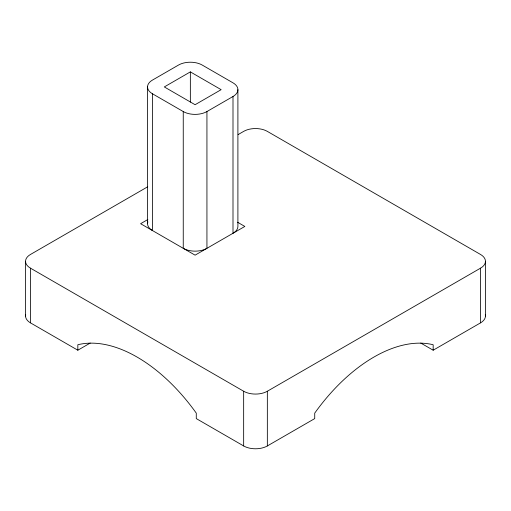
<?xml version="1.0" encoding="UTF-8"?>
<svg xmlns="http://www.w3.org/2000/svg" width="511" height="511" viewBox="0 0 511 511"><rect width="100%" height="100%" fill="white"/><g stroke="black" fill="none" stroke-linecap="round" stroke-linejoin="round"><path stroke-width="0.77" d="M190.354 71.891L164.299 86.934L195.093 104.717L221.148 89.668L190.354 71.891L190.354 102.104M152.45 93.775L183.251 111.551A16.748 9.671 0 0 0 206.936 111.551L232.997 96.509A16.748 9.671 0 0 0 232.997 82.833L202.203 65.05A16.748 9.671 0 0 0 178.511 65.05L152.45 80.093A16.748 9.671 0 0 0 152.45 93.775L152.45 230.538A16.748 9.671 0 0 1 147.871 221.812M147.749 186.758L30.456 254.478A16.748 9.671 0 0 0 30.456 268.154L30.456 322.856L77.832 350.214L90.23 343.053M238.139 134.572L243.658 131.384A16.748 9.671 0 0 1 267.342 131.384L480.544 254.478A16.748 9.671 0 0 1 480.544 268.154L480.544 322.856L433.168 350.214L420.77 343.053M147.845 219.526L140.608 223.703L195.093 255.161L244.839 226.437L237.602 222.259M30.456 268.154L243.658 391.241A16.748 9.671 0 0 0 267.342 391.241L480.544 268.154M77.832 350.214L77.832 344.74A144.262 83.293 60 0 1 196.275 413.124L196.275 418.592L243.658 445.95A16.748 9.671 0 0 0 267.342 445.95L314.725 418.592L314.725 413.124A144.262 83.293 -60 0 1 433.168 344.74L433.168 350.214M485.45 261.313L485.45 316.022M267.342 391.241L267.342 445.95M243.658 391.241L243.658 445.95M237.902 89.668L237.902 226.437A16.748 9.671 0 0 1 232.997 233.278L232.997 96.509M206.936 111.551L206.936 248.32A16.748 9.671 0 0 1 183.251 248.32L183.251 111.551M147.545 86.934L147.545 223.703M25.55 261.313L25.55 316.022M30.456 322.856A16.748 9.671 0 0 1 25.691 314.757M485.309 314.757A16.748 9.671 0 0 1 480.544 322.856"/></g></svg>
